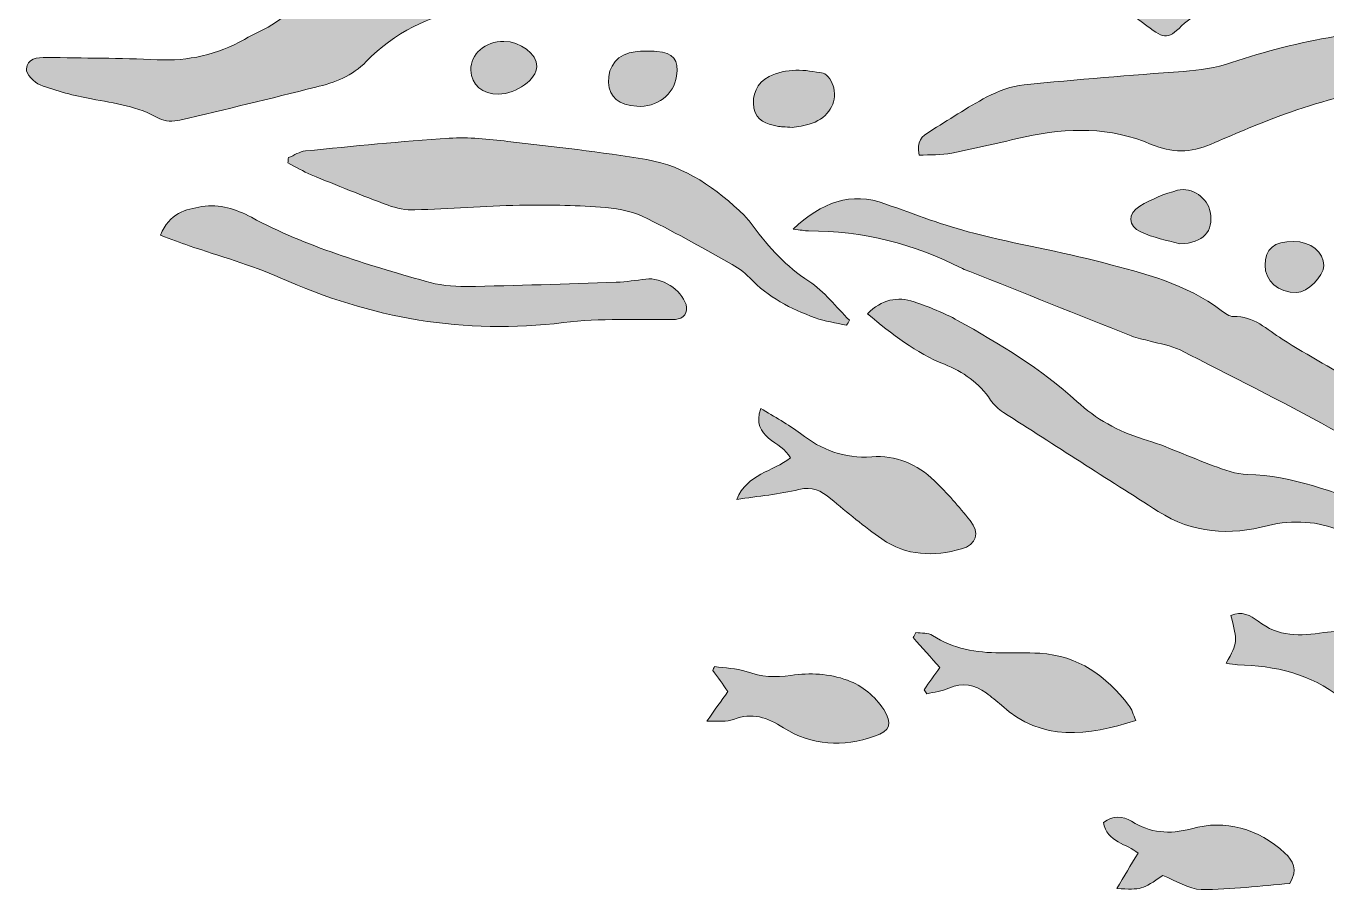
# Model space of a CAD drawing. Header units: centimetres. Extents: x -3.3 to 24.3, y 7.4 to 22.3.
# Drawn here: x 10.55 to 16.11, y 11.31 to 15.01 of the extents above; entities that cross this region are included whole.
import ezdxf

# ---------------------------------------------------------------- set-up
doc = ezdxf.new("R2010")
doc.units = ezdxf.units.CM
doc.header["$MEASUREMENT"] = 0
doc.layers.add('Layer 1', color=7, linetype='Continuous', lineweight=0)

# ---------------------------------------------------------------- blocks, each defined once
blk = doc.blocks.new('Block_0')
at = {"layer": 'Layer 1', "true_color": 0x000000, "transparency": 33554687}
h = blk.add_hatch(color=18, dxfattribs=at)
h.dxf.hatch_style = 2
edge = h.paths.add_edge_path()
edge.add_spline(control_points=[(14.5371, 15.486), (14.5325, 15.4877), (14.5285, 15.4898), (14.5242, 15.4905), (14.5226, 15.4907), (14.5205, 15.4877), (14.5186, 15.4862), (14.5218, 15.4838), (14.5248, 15.4797), (14.5282, 15.4794), (14.5309, 15.4792), (14.534, 15.4835), (14.5371, 15.486)], knot_values=[0, 0, 0, 0, 1, 1, 1, 2, 2, 2, 3, 3, 3, 4, 4, 4, 4], degree=3, periodic=0)
edge = h.paths.add_edge_path()
edge.add_spline(control_points=[(15.5464, 15.0555), (15.5306, 15.0445), (15.5131, 15.0357), (15.4999, 15.0225), (15.4314, 14.954), (15.4168, 14.9507), (15.3386, 15.0111), (15.2107, 15.11), (15.0671, 15.1703), (14.9083, 15.1961), (14.8749, 15.2015), (14.8413, 15.2053), (14.8076, 15.2081), (14.5577, 15.2294), (14.3073, 15.2462), (14.0578, 15.2721), (13.7749, 15.3016), (13.4946, 15.2891), (13.2158, 15.2371), (12.9555, 15.1885), (12.6951, 15.1397), (12.4357, 15.0863), (12.27, 15.0521), (12.1204, 14.9835), (12.0007, 14.8579), (11.9425, 14.7969), (11.8649, 14.7682), (11.7846, 14.7484), (11.5911, 14.7006), (11.3977, 14.6526), (11.2036, 14.6075), (11.1758, 14.6011), (11.1388, 14.6011), (11.1155, 14.6144), (11.0247, 14.6665), (10.925, 14.6801), (10.825, 14.6985), (10.7507, 14.7121), (10.6766, 14.7319), (10.6058, 14.7581), (10.5798, 14.7678), (10.5454, 14.8049), (10.5468, 14.8276), (10.5494, 14.8701), (10.5943, 14.8765), (10.6327, 14.8758), (10.7906, 14.8731), (10.9486, 14.8732), (11.1063, 14.8659), (11.2399, 14.8597), (11.3632, 14.8874), (11.4791, 14.9531), (11.5232, 14.9781), (11.571, 14.9974), (11.6126, 15.0259), (11.8066, 15.1593), (12.0205, 15.2524), (12.2342, 15.3481), (12.3539, 15.4017), (12.466, 15.4754), (12.5751, 15.5494), (12.7463, 15.6656), (12.9293, 15.7474), (13.1357, 15.7697), (13.1876, 15.7753), (13.241, 15.7666), (13.2937, 15.7642), (13.3078, 15.7635), (13.322, 15.7591), (13.3358, 15.7605), (13.5399, 15.7813), (13.7365, 15.7185), (13.9376, 15.7031), (14.1386, 15.6877), (14.3373, 15.6368), (14.5356, 15.5948), (14.5971, 15.5818), (14.6539, 15.5469), (14.713, 15.5223), (14.817, 15.4791), (14.9199, 15.4332), (15.0253, 15.3939), (15.2093, 15.3252), (15.4099, 15.1976), (15.5464, 15.0555)], knot_values=[0, 0, 0, 0, 1, 1, 1, 2, 2, 2, 3, 3, 3, 4, 4, 4, 5, 5, 5, 6, 6, 6, 7, 7, 7, 8, 8, 8, 9, 9, 9, 10, 10, 10, 11, 11, 11, 12, 12, 12, 13, 13, 13, 14, 14, 14, 15, 15, 15, 16, 16, 16, 17, 17, 17, 18, 18, 18, 19, 19, 19, 20, 20, 20, 21, 21, 21, 22, 22, 22, 23, 23, 23, 24, 24, 24, 25, 25, 25, 26, 26, 26, 27, 27, 27, 28, 28, 28, 28], degree=3, periodic=0)
h = blk.add_hatch(color=18, dxfattribs=at)
h.dxf.hatch_style = 2
edge = h.paths.add_edge_path()
edge.add_spline(control_points=[(14.3646, 14.4574), (14.3538, 14.5183), (14.378, 14.5396), (14.4086, 14.5581), (14.4906, 14.6077), (14.57, 14.662), (14.6545, 14.7066), (14.7034, 14.7324), (14.7593, 14.7532), (14.8137, 14.7587), (15.0406, 14.7817), (15.2681, 14.7993), (15.4956, 14.8161), (15.5658, 14.8213), (15.6318, 14.8307), (15.7006, 14.8538), (15.8443, 14.9019), (15.9929, 14.9405), (16.1424, 14.9648), (16.2195, 14.9773), (16.3045, 14.9574), (16.3833, 14.9403), (16.4801, 14.9193), (16.5742, 14.8985), (16.6752, 14.9106), (16.7325, 14.9175), (16.7933, 14.9073), (16.8507, 14.8959), (16.878, 14.8904), (16.9082, 14.8692), (16.9245, 14.8462), (16.9646, 14.7898), (16.9451, 14.7422), (16.877, 14.7269), (16.8452, 14.7198), (16.8092, 14.7197), (16.7772, 14.7266), (16.4728, 14.792), (16.184, 14.7277), (15.9003, 14.623), (15.8025, 14.5869), (15.707, 14.5448), (15.6111, 14.504), (15.5262, 14.4678), (15.4443, 14.4667), (15.3578, 14.5039), (15.1827, 14.5792), (15.0011, 14.5761), (14.8183, 14.536), (14.7137, 14.513), (14.6098, 14.4869), (14.5048, 14.4666), (14.4595, 14.4578), (14.4122, 14.4602), (14.3646, 14.4574)], knot_values=[0, 0, 0, 0, 1, 1, 1, 2, 2, 2, 3, 3, 3, 4, 4, 4, 5, 5, 5, 6, 6, 6, 7, 7, 7, 8, 8, 8, 9, 9, 9, 10, 10, 10, 11, 11, 11, 12, 12, 12, 13, 13, 13, 14, 14, 14, 15, 15, 15, 16, 16, 16, 17, 17, 17, 18, 18, 18, 18], degree=3, periodic=0)
h = blk.add_hatch(color=18, dxfattribs=at)
h.dxf.hatch_style = 2
edge = h.paths.add_edge_path()
edge.add_spline(control_points=[(12.5663, 14.719), (12.4967, 14.7178), (12.4496, 14.7586), (12.4477, 14.8215), (12.4456, 14.89), (12.5085, 14.9447), (12.5894, 14.9446), (12.6591, 14.9446), (12.7306, 14.89), (12.73, 14.8374), (12.7292, 14.7821), (12.6439, 14.7203), (12.5663, 14.719)], knot_values=[0, 0, 0, 0, 1, 1, 1, 2, 2, 2, 3, 3, 3, 4, 4, 4, 4], degree=3, periodic=0)
h = blk.add_hatch(color=18, dxfattribs=at)
h.dxf.hatch_style = 2
edge = h.paths.add_edge_path()
edge.add_spline(control_points=[(13.1576, 14.6667), (13.0794, 14.6714), (13.0399, 14.7047), (13.0367, 14.7685), (13.0331, 14.8396), (13.0766, 14.8915), (13.1504, 14.9002), (13.181, 14.9038), (13.2123, 14.9036), (13.2431, 14.9016), (13.3126, 14.897), (13.3379, 14.8645), (13.3279, 14.7962), (13.3162, 14.7159), (13.2444, 14.6614), (13.1576, 14.6667)], knot_values=[0, 0, 0, 0, 1, 1, 1, 2, 2, 2, 3, 3, 3, 4, 4, 4, 5, 5, 5, 5], degree=3, periodic=0)
h = blk.add_hatch(color=18, dxfattribs=at)
h.dxf.hatch_style = 2
edge = h.paths.add_edge_path()
edge.add_spline(control_points=[(13.8233, 14.576), (13.791, 14.5788), (13.7739, 14.5787), (13.7573, 14.5819), (13.7115, 14.5906), (13.669, 14.6039), (13.6586, 14.659), (13.6483, 14.7143), (13.6712, 14.7686), (13.7229, 14.7941), (13.7973, 14.8309), (13.8773, 14.8239), (13.9545, 14.808), (13.9737, 14.8041), (13.9948, 14.7694), (14.0001, 14.7455), (14.0146, 14.6799), (13.9767, 14.6202), (13.9069, 14.5941), (13.876, 14.5826), (13.8417, 14.5798), (13.8233, 14.576)], knot_values=[0, 0, 0, 0, 1, 1, 1, 2, 2, 2, 3, 3, 3, 4, 4, 4, 5, 5, 5, 6, 6, 6, 7, 7, 7, 7], degree=3, periodic=0)
h = blk.add_hatch(color=18, dxfattribs=at)
h.dxf.hatch_style = 2
edge = h.paths.add_edge_path()
edge.add_spline(control_points=[(11.6679, 14.4471), (11.6921, 14.457), (11.7157, 14.4734), (11.7407, 14.4758), (11.9455, 14.496), (12.1503, 14.5171), (12.3555, 14.5303), (12.4383, 14.5356), (12.5228, 14.5262), (12.6058, 14.5166), (12.8041, 14.4934), (13.003, 14.4716), (13.1999, 14.4387), (13.366, 14.4108), (13.4987, 14.3144), (13.6178, 14.1993), (13.6319, 14.1857), (13.6437, 14.1695), (13.6554, 14.1537), (13.7227, 14.063), (13.7957, 13.9809), (13.8935, 13.9182), (13.9598, 13.8757), (14.0098, 13.8079), (14.0671, 13.7514), (14.0629, 13.7443), (14.0586, 13.7372), (14.0544, 13.73), (14.0094, 13.7405), (13.9629, 13.7465), (13.9198, 13.7622), (13.816, 13.8001), (13.719, 13.8502), (13.6411, 13.9324), (13.6164, 13.9585), (13.5848, 13.9797), (13.5531, 13.9973), (13.4301, 14.0655), (13.3079, 14.1359), (13.1809, 14.1961), (13.1269, 14.2217), (13.0625, 14.2318), (13.0019, 14.2359), (12.8867, 14.2437), (12.7707, 14.246), (12.6552, 14.2434), (12.5062, 14.2402), (12.3574, 14.2282), (12.2084, 14.2238), (12.1703, 14.2226), (12.1298, 14.2302), (12.094, 14.2434), (11.9834, 14.2842), (11.8743, 14.3289), (11.7653, 14.3738), (11.7308, 14.3879), (11.6985, 14.4075), (11.6653, 14.4245), (11.6661, 14.4321), (11.667, 14.4396), (11.6679, 14.4471)], knot_values=[0, 0, 0, 0, 1, 1, 1, 2, 2, 2, 3, 3, 3, 4, 4, 4, 5, 5, 5, 6, 6, 6, 7, 7, 7, 8, 8, 8, 9, 9, 9, 10, 10, 10, 11, 11, 11, 12, 12, 12, 13, 13, 13, 14, 14, 14, 15, 15, 15, 16, 16, 16, 17, 17, 17, 18, 18, 18, 19, 19, 19, 20, 20, 20, 20], degree=3, periodic=0)
h = blk.add_hatch(color=18, dxfattribs=at)
h.dxf.hatch_style = 2
edge = h.paths.add_edge_path()
edge.add_spline(control_points=[(13.8256, 14.1415), (13.9492, 14.2555), (14.071, 14.3043), (14.2227, 14.2488), (14.3469, 14.2034), (14.4715, 14.1569), (14.5992, 14.1237), (14.7817, 14.0762), (14.9689, 14.0465), (15.151, 13.998), (15.3271, 13.951), (15.5069, 13.9083), (15.6566, 13.7935), (15.672, 13.7817), (15.6915, 13.7672), (15.7088, 13.7676), (15.7958, 13.7699), (15.8522, 13.7128), (15.9181, 13.6704), (16.0292, 13.5988), (16.1483, 13.5392), (16.2566, 13.4638), (16.3319, 13.4115), (16.4006, 13.3464), (16.461, 13.2772), (16.5113, 13.2197), (16.5333, 13.1449), (16.5206, 13.0501), (16.4909, 13.064), (16.4668, 13.0724), (16.4458, 13.0857), (16.339, 13.1532), (16.2364, 13.2284), (16.1258, 13.289), (15.9134, 13.4054), (15.6971, 13.515), (15.4809, 13.6244), (15.4419, 13.6442), (15.3959, 13.65), (15.353, 13.6621), (15.3261, 13.6697), (15.2981, 13.6745), (15.2722, 13.6848), (15.0417, 13.776), (14.8116, 13.8683), (14.5814, 13.9602), (14.5709, 13.9644), (14.5598, 13.9672), (14.5499, 13.9724), (14.3434, 14.0798), (14.124, 14.1335), (13.8913, 14.134), (13.8748, 14.134), (13.8583, 14.1376), (13.8256, 14.1415)], knot_values=[0, 0, 0, 0, 1, 1, 1, 2, 2, 2, 3, 3, 3, 4, 4, 4, 5, 5, 5, 6, 6, 6, 7, 7, 7, 8, 8, 8, 9, 9, 9, 10, 10, 10, 11, 11, 11, 12, 12, 12, 13, 13, 13, 14, 14, 14, 15, 15, 15, 16, 16, 16, 17, 17, 17, 18, 18, 18, 18], degree=3, periodic=0)
h = blk.add_hatch(color=18, dxfattribs=at)
h.dxf.hatch_style = 2
edge = h.paths.add_edge_path()
edge.add_spline(control_points=[(15.48, 14.0778), (15.4242, 14.0943), (15.3654, 14.1046), (15.3133, 14.1291), (15.257, 14.1555), (15.2551, 14.2076), (15.3087, 14.2395), (15.3586, 14.2691), (15.4142, 14.293), (15.4703, 14.3074), (15.5319, 14.3233), (15.599, 14.2733), (15.6097, 14.2152), (15.6254, 14.1295), (15.5804, 14.0838), (15.48, 14.0778)], knot_values=[0, 0, 0, 0, 1, 1, 1, 2, 2, 2, 3, 3, 3, 4, 4, 4, 5, 5, 5, 5], degree=3, periodic=0)
h = blk.add_hatch(color=18, dxfattribs=at)
h.dxf.hatch_style = 2
edge = h.paths.add_edge_path()
edge.add_spline(control_points=[(11.1209, 14.115), (11.158, 14.2113), (11.2287, 14.2257), (11.2978, 14.2375), (11.373, 14.2503), (11.4436, 14.2275), (11.5091, 14.1921), (11.744, 14.0653), (11.9987, 13.9922), (12.2528, 13.9183), (12.3086, 13.902), (12.3693, 13.895), (12.4276, 13.8959), (12.6417, 13.8992), (12.8559, 13.907), (13.0699, 13.9144), (13.112, 13.9158), (13.154, 13.9225), (13.1959, 13.9278), (13.2631, 13.9362), (13.3476, 13.8831), (13.3681, 13.8188), (13.3786, 13.7857), (13.3574, 13.7562), (13.3227, 13.7554), (13.1631, 13.7517), (13.0018, 13.7613), (12.8443, 13.7415), (12.4203, 13.6884), (12.0205, 13.76), (11.633, 13.9331), (11.5078, 13.9891), (11.3736, 14.0248), (11.2436, 14.0702), (11.2049, 14.0836), (11.1667, 14.0982), (11.1209, 14.115)], knot_values=[0, 0, 0, 0, 1, 1, 1, 2, 2, 2, 3, 3, 3, 4, 4, 4, 5, 5, 5, 6, 6, 6, 7, 7, 7, 8, 8, 8, 9, 9, 9, 10, 10, 10, 11, 11, 11, 12, 12, 12, 12], degree=3, periodic=0)
h = blk.add_hatch(color=18, dxfattribs=at)
h.dxf.hatch_style = 2
edge = h.paths.add_edge_path()
edge.add_spline(control_points=[(15.9665, 14.0889), (16.0389, 14.0882), (16.0968, 14.0419), (16.0957, 13.9855), (16.0948, 13.9393), (16.0248, 13.8694), (15.98, 13.8698), (15.9002, 13.8707), (15.8443, 13.9189), (15.8443, 13.9867), (15.8443, 14.0574), (15.8828, 14.0896), (15.9665, 14.0889)], knot_values=[0, 0, 0, 0, 1, 1, 1, 2, 2, 2, 3, 3, 3, 4, 4, 4, 4], degree=3, periodic=0)
h = blk.add_hatch(color=18, dxfattribs=at)
h.dxf.hatch_style = 2
edge = h.paths.add_edge_path()
edge.add_spline(control_points=[(14.1442, 13.7789), (14.205, 13.8408), (14.2718, 13.8545), (14.3434, 13.8303), (14.4072, 13.8087), (14.4708, 13.7834), (14.5296, 13.7507), (14.7097, 13.6507), (14.8861, 13.5441), (15.0392, 13.4045), (15.122, 13.329), (15.2141, 13.2757), (15.3226, 13.2435), (15.4249, 13.2132), (15.522, 13.1656), (15.6226, 13.129), (15.6698, 13.1118), (15.7198, 13.0925), (15.7689, 13.0914), (15.9622, 13.0873), (16.1375, 13.0156), (16.3144, 12.9522), (16.4249, 12.9126), (16.4567, 12.8405), (16.4331, 12.7116), (16.3864, 12.7358), (16.3419, 12.7564), (16.2999, 12.7814), (16.212, 12.8336), (16.1221, 12.882), (16.0178, 12.8868), (15.965, 12.8892), (15.9096, 12.887), (15.8589, 12.8736), (15.6926, 12.8298), (15.5351, 12.8396), (15.3876, 12.9337), (15.1665, 13.0746), (14.9454, 13.2156), (14.7251, 13.3576), (14.7042, 13.371), (14.6842, 13.3893), (14.6707, 13.4098), (14.6223, 13.4842), (14.5526, 13.5314), (14.4732, 13.5631), (14.3506, 13.6119), (14.2495, 13.6915), (14.1442, 13.7789)], knot_values=[0, 0, 0, 0, 1, 1, 1, 2, 2, 2, 3, 3, 3, 4, 4, 4, 5, 5, 5, 6, 6, 6, 7, 7, 7, 8, 8, 8, 9, 9, 9, 10, 10, 10, 11, 11, 11, 12, 12, 12, 13, 13, 13, 14, 14, 14, 15, 15, 15, 16, 16, 16, 16], degree=3, periodic=0)
h = blk.add_hatch(color=18, dxfattribs=at)
h.dxf.hatch_style = 2
edge = h.paths.add_edge_path()
edge.add_spline(control_points=[(13.5848, 12.985), (13.6294, 13.0947), (13.7391, 13.1036), (13.8143, 13.1625), (13.7792, 13.2363), (13.6433, 13.2448), (13.6877, 13.3745), (13.7458, 13.3381), (13.8049, 13.3069), (13.8571, 13.2668), (13.9479, 13.197), (14.0448, 13.1587), (14.1621, 13.1674), (14.2652, 13.175), (14.3569, 13.1357), (14.4308, 13.0647), (14.4855, 13.0122), (14.5349, 12.9539), (14.5829, 12.8952), (14.6257, 12.8427), (14.6106, 12.7913), (14.546, 12.7732), (14.4275, 12.7402), (14.31, 12.7423), (14.2055, 12.8159), (14.1297, 12.8693), (14.0577, 12.9284), (13.9867, 12.9883), (13.9457, 13.0228), (13.9084, 13.042), (13.8503, 13.0276), (13.7664, 13.0068), (13.6792, 12.9994), (13.5848, 12.985)], knot_values=[0, 0, 0, 0, 1, 1, 1, 2, 2, 2, 3, 3, 3, 4, 4, 4, 5, 5, 5, 6, 6, 6, 7, 7, 7, 8, 8, 8, 9, 9, 9, 10, 10, 10, 11, 11, 11, 11], degree=3, periodic=0)
h = blk.add_hatch(color=18, dxfattribs=at)
h.dxf.hatch_style = 2
edge = h.paths.add_edge_path()
edge.add_spline(control_points=[(15.6784, 12.2843), (15.7271, 12.3756), (15.7271, 12.3756), (15.698, 12.4879), (15.7427, 12.5102), (15.7845, 12.4878), (15.8143, 12.4646), (15.9013, 12.3968), (15.995, 12.3994), (16.0957, 12.4152), (16.2681, 12.4423), (16.4121, 12.3853), (16.5279, 12.2559), (16.5429, 12.2392), (16.5578, 12.2214), (16.5676, 12.2015), (16.5923, 12.1518), (16.5772, 12.1106), (16.5238, 12.0949), (16.4129, 12.0623), (16.302, 12.0516), (16.1973, 12.118), (16.1878, 12.124), (16.1771, 12.1285), (16.1684, 12.1355), (16.0394, 12.2401), (15.8875, 12.2732), (15.7262, 12.2777), (15.7129, 12.278), (15.6996, 12.2813), (15.6784, 12.2843)], knot_values=[0, 0, 0, 0, 1, 1, 1, 2, 2, 2, 3, 3, 3, 4, 4, 4, 5, 5, 5, 6, 6, 6, 7, 7, 7, 8, 8, 8, 9, 9, 9, 10, 10, 10, 10], degree=3, periodic=0)
h = blk.add_hatch(color=18, dxfattribs=at)
h.dxf.hatch_style = 2
edge = h.paths.add_edge_path()
edge.add_spline(control_points=[(14.3861, 12.1708), (14.4084, 12.2024), (14.4307, 12.2339), (14.4532, 12.2658), (14.4151, 12.3088), (14.3775, 12.3512), (14.3399, 12.3937), (14.3438, 12.4012), (14.3477, 12.4087), (14.3515, 12.4162), (14.3752, 12.4122), (14.4037, 12.4153), (14.4219, 12.4031), (14.5106, 12.344), (14.6092, 12.3294), (14.7121, 12.3289), (14.7685, 12.3287), (14.825, 12.3301), (14.8811, 12.3267), (15.0452, 12.3168), (15.1657, 12.23), (15.262, 12.1041), (15.2749, 12.0872), (15.2804, 12.0647), (15.2918, 12.0392), (15.0857, 11.974), (14.8914, 11.9464), (14.7171, 12.1044), (14.6963, 12.1233), (14.6738, 12.1405), (14.6511, 12.157), (14.6022, 12.1927), (14.551, 12.2036), (14.4925, 12.1776), (14.463, 12.1644), (14.4291, 12.1611), (14.3972, 12.1534), (14.3935, 12.1592), (14.3898, 12.165), (14.3861, 12.1708)], knot_values=[0, 0, 0, 0, 1, 1, 1, 2, 2, 2, 3, 3, 3, 4, 4, 4, 5, 5, 5, 6, 6, 6, 7, 7, 7, 8, 8, 8, 9, 9, 9, 10, 10, 10, 11, 11, 11, 12, 12, 12, 13, 13, 13, 13], degree=3, periodic=0)
h = blk.add_hatch(color=18, dxfattribs=at)
h.dxf.hatch_style = 2
edge = h.paths.add_edge_path()
edge.add_spline(control_points=[(13.5473, 12.1636), (13.5242, 12.1957), (13.5035, 12.2246), (13.4827, 12.2534), (13.485, 12.2588), (13.4874, 12.2643), (13.4897, 12.2697), (13.5352, 12.2632), (13.5833, 12.2638), (13.6257, 12.2487), (13.6892, 12.2262), (13.7515, 12.2222), (13.8167, 12.232), (13.8986, 12.2444), (13.9795, 12.2402), (14.0581, 12.2116), (14.124, 12.1875), (14.175, 12.1441), (14.2133, 12.0865), (14.2521, 12.0279), (14.2415, 11.9943), (14.174, 11.9716), (14.0392, 11.9262), (13.9054, 11.9305), (13.7842, 12.0084), (13.7152, 12.0528), (13.6514, 12.0751), (13.5713, 12.0437), (13.5426, 12.0324), (13.507, 12.0387), (13.4567, 12.036), (13.4924, 12.0863), (13.5178, 12.122), (13.5473, 12.1636)], knot_values=[0, 0, 0, 0, 1, 1, 1, 2, 2, 2, 3, 3, 3, 4, 4, 4, 5, 5, 5, 6, 6, 6, 7, 7, 7, 8, 8, 8, 9, 9, 9, 10, 10, 10, 11, 11, 11, 11], degree=3, periodic=0)
h = blk.add_hatch(color=18, dxfattribs=at)
h.dxf.hatch_style = 2
edge = h.paths.add_edge_path()
edge.add_spline(control_points=[(15.4069, 11.3767), (15.3196, 11.3158), (15.3148, 11.3143), (15.2101, 11.3206), (15.2415, 11.3727), (15.2691, 11.4187), (15.3011, 11.4718), (15.2568, 11.5115), (15.1663, 11.517), (15.1533, 11.6033), (15.1941, 11.6341), (15.2347, 11.6315), (15.2734, 11.6081), (15.3546, 11.5589), (15.4328, 11.5499), (15.5295, 11.5766), (15.6755, 11.6169), (15.8141, 11.5773), (15.9288, 11.4723), (15.9646, 11.4395), (15.9863, 11.4026), (15.9498, 11.3419), (15.8285, 11.3327), (15.6999, 11.3156), (15.5715, 11.3165), (15.5171, 11.3169), (15.463, 11.355), (15.4069, 11.3767)], knot_values=[0, 0, 0, 0, 1, 1, 1, 2, 2, 2, 3, 3, 3, 4, 4, 4, 5, 5, 5, 6, 6, 6, 7, 7, 7, 8, 8, 8, 9, 9, 9, 9], degree=3, periodic=0)
at = {"layer": 'Layer 1'}
for points, knots in [([(15.5464, 15.0555), (15.5306, 15.0445), (15.5131, 15.0357), (15.4999, 15.0225), (15.4314, 14.954), (15.4168, 14.9507), (15.3386, 15.0111), (15.2107, 15.11), (15.0671, 15.1703), (14.9083, 15.1961), (14.8749, 15.2015), (14.8413, 15.2053), (14.8076, 15.2081), (14.5577, 15.2294), (14.3073, 15.2462), (14.0578, 15.2721), (13.7749, 15.3016), (13.4946, 15.2891), (13.2158, 15.2371), (12.9555, 15.1885), (12.6951, 15.1397), (12.4357, 15.0863), (12.27, 15.0521), (12.1204, 14.9835), (12.0007, 14.8579), (11.9425, 14.7969), (11.8649, 14.7682), (11.7846, 14.7484), (11.5911, 14.7006), (11.3977, 14.6526), (11.2036, 14.6075), (11.1758, 14.6011), (11.1388, 14.6011), (11.1155, 14.6144), (11.0247, 14.6665), (10.925, 14.6801), (10.825, 14.6985), (10.7507, 14.7121), (10.6766, 14.7319), (10.6058, 14.7581), (10.5798, 14.7678), (10.5454, 14.8049), (10.5468, 14.8276), (10.5494, 14.8701), (10.5943, 14.8765), (10.6327, 14.8758), (10.7906, 14.8731), (10.9486, 14.8732), (11.1063, 14.8659), (11.2399, 14.8597), (11.3632, 14.8874), (11.4791, 14.9531), (11.5232, 14.9781), (11.571, 14.9974), (11.6126, 15.0259), (11.8066, 15.1593), (12.0205, 15.2524), (12.2342, 15.3481), (12.3539, 15.4017), (12.466, 15.4754), (12.5751, 15.5494), (12.7463, 15.6656), (12.9293, 15.7474), (13.1357, 15.7697), (13.1876, 15.7753), (13.241, 15.7666), (13.2937, 15.7642), (13.3078, 15.7635), (13.322, 15.7591), (13.3358, 15.7605), (13.5399, 15.7813), (13.7365, 15.7185), (13.9376, 15.7031), (14.1386, 15.6877), (14.3373, 15.6368), (14.5356, 15.5948), (14.5971, 15.5818), (14.6539, 15.5469), (14.713, 15.5223), (14.817, 15.4791), (14.9199, 15.4332), (15.0253, 15.3939), (15.2093, 15.3252), (15.4099, 15.1976), (15.5464, 15.0555)], [0, 0, 0, 0, 1, 1, 1, 2, 2, 2, 3, 3, 3, 4, 4, 4, 5, 5, 5, 6, 6, 6, 7, 7, 7, 8, 8, 8, 9, 9, 9, 10, 10, 10, 11, 11, 11, 12, 12, 12, 13, 13, 13, 14, 14, 14, 15, 15, 15, 16, 16, 16, 17, 17, 17, 18, 18, 18, 19, 19, 19, 20, 20, 20, 21, 21, 21, 22, 22, 22, 23, 23, 23, 24, 24, 24, 25, 25, 25, 26, 26, 26, 27, 27, 27, 28, 28, 28, 28]), ([(14.3646, 14.4574), (14.3538, 14.5183), (14.378, 14.5396), (14.4086, 14.5581), (14.4906, 14.6077), (14.57, 14.662), (14.6545, 14.7066), (14.7034, 14.7324), (14.7593, 14.7532), (14.8137, 14.7587), (15.0406, 14.7817), (15.2681, 14.7993), (15.4956, 14.8161), (15.5658, 14.8213), (15.6318, 14.8307), (15.7006, 14.8538), (15.8443, 14.9019), (15.9929, 14.9405), (16.1424, 14.9648), (16.2195, 14.9773), (16.3045, 14.9574), (16.3833, 14.9403), (16.4801, 14.9193), (16.5742, 14.8985), (16.6752, 14.9106), (16.7325, 14.9175), (16.7933, 14.9073), (16.8507, 14.8959), (16.878, 14.8904), (16.9082, 14.8692), (16.9245, 14.8462), (16.9646, 14.7898), (16.9451, 14.7422), (16.877, 14.7269), (16.8452, 14.7198), (16.8092, 14.7197), (16.7772, 14.7266), (16.4728, 14.792), (16.184, 14.7277), (15.9003, 14.623), (15.8025, 14.5869), (15.707, 14.5448), (15.6111, 14.504), (15.5262, 14.4678), (15.4443, 14.4667), (15.3578, 14.5039), (15.1827, 14.5792), (15.0011, 14.5761), (14.8183, 14.536), (14.7137, 14.513), (14.6098, 14.4869), (14.5048, 14.4666), (14.4595, 14.4578), (14.4122, 14.4602), (14.3646, 14.4574)], [0, 0, 0, 0, 1, 1, 1, 2, 2, 2, 3, 3, 3, 4, 4, 4, 5, 5, 5, 6, 6, 6, 7, 7, 7, 8, 8, 8, 9, 9, 9, 10, 10, 10, 11, 11, 11, 12, 12, 12, 13, 13, 13, 14, 14, 14, 15, 15, 15, 16, 16, 16, 17, 17, 17, 18, 18, 18, 18]), ([(12.5663, 14.719), (12.4967, 14.7178), (12.4496, 14.7586), (12.4477, 14.8215), (12.4456, 14.89), (12.5085, 14.9447), (12.5894, 14.9446), (12.6591, 14.9446), (12.7306, 14.89), (12.73, 14.8374), (12.7292, 14.7821), (12.6439, 14.7203), (12.5663, 14.719)], [0, 0, 0, 0, 1, 1, 1, 2, 2, 2, 3, 3, 3, 4, 4, 4, 4]), ([(13.1576, 14.6667), (13.0794, 14.6714), (13.0399, 14.7047), (13.0367, 14.7685), (13.0331, 14.8396), (13.0766, 14.8915), (13.1504, 14.9002), (13.181, 14.9038), (13.2123, 14.9036), (13.2431, 14.9016), (13.3126, 14.897), (13.3379, 14.8645), (13.3279, 14.7962), (13.3162, 14.7159), (13.2444, 14.6614), (13.1576, 14.6667)], [0, 0, 0, 0, 1, 1, 1, 2, 2, 2, 3, 3, 3, 4, 4, 4, 5, 5, 5, 5]), ([(13.8233, 14.576), (13.791, 14.5788), (13.7739, 14.5787), (13.7573, 14.5819), (13.7115, 14.5906), (13.669, 14.6039), (13.6586, 14.659), (13.6483, 14.7143), (13.6712, 14.7686), (13.7229, 14.7941), (13.7973, 14.8309), (13.8773, 14.8239), (13.9545, 14.808), (13.9737, 14.8041), (13.9948, 14.7694), (14.0001, 14.7455), (14.0146, 14.6799), (13.9767, 14.6202), (13.9069, 14.5941), (13.876, 14.5826), (13.8417, 14.5798), (13.8233, 14.576)], [0, 0, 0, 0, 1, 1, 1, 2, 2, 2, 3, 3, 3, 4, 4, 4, 5, 5, 5, 6, 6, 6, 7, 7, 7, 7]), ([(11.6679, 14.4471), (11.6921, 14.457), (11.7157, 14.4734), (11.7407, 14.4758), (11.9455, 14.496), (12.1503, 14.5171), (12.3555, 14.5303), (12.4383, 14.5356), (12.5228, 14.5262), (12.6058, 14.5166), (12.8041, 14.4934), (13.003, 14.4716), (13.1999, 14.4387), (13.366, 14.4108), (13.4987, 14.3144), (13.6178, 14.1993), (13.6319, 14.1857), (13.6437, 14.1695), (13.6554, 14.1537), (13.7227, 14.063), (13.7957, 13.9809), (13.8935, 13.9182), (13.9598, 13.8757), (14.0098, 13.8079), (14.0671, 13.7514), (14.0629, 13.7443), (14.0586, 13.7372), (14.0544, 13.73), (14.0094, 13.7405), (13.9629, 13.7465), (13.9198, 13.7622), (13.816, 13.8001), (13.719, 13.8502), (13.6411, 13.9324), (13.6164, 13.9585), (13.5848, 13.9797), (13.5531, 13.9973), (13.4301, 14.0655), (13.3079, 14.1359), (13.1809, 14.1961), (13.1269, 14.2217), (13.0625, 14.2318), (13.0019, 14.2359), (12.8867, 14.2437), (12.7707, 14.246), (12.6552, 14.2434), (12.5062, 14.2402), (12.3574, 14.2282), (12.2084, 14.2238), (12.1703, 14.2226), (12.1298, 14.2302), (12.094, 14.2434), (11.9834, 14.2842), (11.8743, 14.3289), (11.7653, 14.3738), (11.7308, 14.3879), (11.6985, 14.4075), (11.6653, 14.4245), (11.6661, 14.4321), (11.667, 14.4396), (11.6679, 14.4471)], [0, 0, 0, 0, 1, 1, 1, 2, 2, 2, 3, 3, 3, 4, 4, 4, 5, 5, 5, 6, 6, 6, 7, 7, 7, 8, 8, 8, 9, 9, 9, 10, 10, 10, 11, 11, 11, 12, 12, 12, 13, 13, 13, 14, 14, 14, 15, 15, 15, 16, 16, 16, 17, 17, 17, 18, 18, 18, 19, 19, 19, 20, 20, 20, 20]), ([(13.8256, 14.1415), (13.9492, 14.2555), (14.071, 14.3043), (14.2227, 14.2488), (14.3469, 14.2034), (14.4715, 14.1569), (14.5992, 14.1237), (14.7817, 14.0762), (14.9689, 14.0465), (15.151, 13.998), (15.3271, 13.951), (15.5069, 13.9083), (15.6566, 13.7935), (15.672, 13.7817), (15.6915, 13.7672), (15.7088, 13.7676), (15.7958, 13.7699), (15.8522, 13.7128), (15.9181, 13.6704), (16.0292, 13.5988), (16.1483, 13.5392), (16.2566, 13.4638), (16.3319, 13.4115), (16.4006, 13.3464), (16.461, 13.2772), (16.5113, 13.2197), (16.5333, 13.1449), (16.5206, 13.0501), (16.4909, 13.064), (16.4668, 13.0724), (16.4458, 13.0857), (16.339, 13.1532), (16.2364, 13.2284), (16.1258, 13.289), (15.9134, 13.4054), (15.6971, 13.515), (15.4809, 13.6244), (15.4419, 13.6442), (15.3959, 13.65), (15.353, 13.6621), (15.3261, 13.6697), (15.2981, 13.6745), (15.2722, 13.6848), (15.0417, 13.776), (14.8116, 13.8683), (14.5814, 13.9602), (14.5709, 13.9644), (14.5598, 13.9672), (14.5499, 13.9724), (14.3434, 14.0798), (14.124, 14.1335), (13.8913, 14.134), (13.8748, 14.134), (13.8583, 14.1376), (13.8256, 14.1415)], [0, 0, 0, 0, 1, 1, 1, 2, 2, 2, 3, 3, 3, 4, 4, 4, 5, 5, 5, 6, 6, 6, 7, 7, 7, 8, 8, 8, 9, 9, 9, 10, 10, 10, 11, 11, 11, 12, 12, 12, 13, 13, 13, 14, 14, 14, 15, 15, 15, 16, 16, 16, 17, 17, 17, 18, 18, 18, 18]), ([(15.48, 14.0778), (15.4242, 14.0943), (15.3654, 14.1046), (15.3133, 14.1291), (15.257, 14.1555), (15.2551, 14.2076), (15.3087, 14.2395), (15.3586, 14.2691), (15.4142, 14.293), (15.4703, 14.3074), (15.5319, 14.3233), (15.599, 14.2733), (15.6097, 14.2152), (15.6254, 14.1295), (15.5804, 14.0838), (15.48, 14.0778)], [0, 0, 0, 0, 1, 1, 1, 2, 2, 2, 3, 3, 3, 4, 4, 4, 5, 5, 5, 5]), ([(11.1209, 14.115), (11.158, 14.2113), (11.2287, 14.2257), (11.2978, 14.2375), (11.373, 14.2503), (11.4436, 14.2275), (11.5091, 14.1921), (11.744, 14.0653), (11.9987, 13.9922), (12.2528, 13.9183), (12.3086, 13.902), (12.3693, 13.895), (12.4276, 13.8959), (12.6417, 13.8992), (12.8559, 13.907), (13.0699, 13.9144), (13.112, 13.9158), (13.154, 13.9225), (13.1959, 13.9278), (13.2631, 13.9362), (13.3476, 13.8831), (13.3681, 13.8188), (13.3786, 13.7857), (13.3574, 13.7562), (13.3227, 13.7554), (13.1631, 13.7517), (13.0018, 13.7613), (12.8443, 13.7415), (12.4203, 13.6884), (12.0205, 13.76), (11.633, 13.9331), (11.5078, 13.9891), (11.3736, 14.0248), (11.2436, 14.0702), (11.2049, 14.0836), (11.1667, 14.0982), (11.1209, 14.115)], [0, 0, 0, 0, 1, 1, 1, 2, 2, 2, 3, 3, 3, 4, 4, 4, 5, 5, 5, 6, 6, 6, 7, 7, 7, 8, 8, 8, 9, 9, 9, 10, 10, 10, 11, 11, 11, 12, 12, 12, 12]), ([(15.9665, 14.0889), (16.0389, 14.0882), (16.0968, 14.0419), (16.0957, 13.9855), (16.0948, 13.9393), (16.0248, 13.8694), (15.98, 13.8698), (15.9002, 13.8707), (15.8443, 13.9189), (15.8443, 13.9867), (15.8443, 14.0574), (15.8828, 14.0896), (15.9665, 14.0889)], [0, 0, 0, 0, 1, 1, 1, 2, 2, 2, 3, 3, 3, 4, 4, 4, 4]), ([(14.1442, 13.7789), (14.205, 13.8408), (14.2718, 13.8545), (14.3434, 13.8303), (14.4072, 13.8087), (14.4708, 13.7834), (14.5296, 13.7507), (14.7097, 13.6507), (14.8861, 13.5441), (15.0392, 13.4045), (15.122, 13.329), (15.2141, 13.2757), (15.3226, 13.2435), (15.4249, 13.2132), (15.522, 13.1656), (15.6226, 13.129), (15.6698, 13.1118), (15.7198, 13.0925), (15.7689, 13.0914), (15.9622, 13.0873), (16.1375, 13.0156), (16.3144, 12.9522), (16.4249, 12.9126), (16.4567, 12.8405), (16.4331, 12.7116), (16.3864, 12.7358), (16.3419, 12.7564), (16.2999, 12.7814), (16.212, 12.8336), (16.1221, 12.882), (16.0178, 12.8868), (15.965, 12.8892), (15.9096, 12.887), (15.8589, 12.8736), (15.6926, 12.8298), (15.5351, 12.8396), (15.3876, 12.9337), (15.1665, 13.0746), (14.9454, 13.2156), (14.7251, 13.3576), (14.7042, 13.371), (14.6842, 13.3893), (14.6707, 13.4098), (14.6223, 13.4842), (14.5526, 13.5314), (14.4732, 13.5631), (14.3506, 13.6119), (14.2495, 13.6915), (14.1442, 13.7789)], [0, 0, 0, 0, 1, 1, 1, 2, 2, 2, 3, 3, 3, 4, 4, 4, 5, 5, 5, 6, 6, 6, 7, 7, 7, 8, 8, 8, 9, 9, 9, 10, 10, 10, 11, 11, 11, 12, 12, 12, 13, 13, 13, 14, 14, 14, 15, 15, 15, 16, 16, 16, 16]), ([(13.5848, 12.985), (13.6294, 13.0947), (13.7391, 13.1036), (13.8143, 13.1625), (13.7792, 13.2363), (13.6433, 13.2448), (13.6877, 13.3745), (13.7458, 13.3381), (13.8049, 13.3069), (13.8571, 13.2668), (13.9479, 13.197), (14.0448, 13.1587), (14.1621, 13.1674), (14.2652, 13.175), (14.3569, 13.1357), (14.4308, 13.0647), (14.4855, 13.0122), (14.5349, 12.9539), (14.5829, 12.8952), (14.6257, 12.8427), (14.6106, 12.7913), (14.546, 12.7732), (14.4275, 12.7402), (14.31, 12.7423), (14.2055, 12.8159), (14.1297, 12.8693), (14.0577, 12.9284), (13.9867, 12.9883), (13.9457, 13.0228), (13.9084, 13.042), (13.8503, 13.0276), (13.7664, 13.0068), (13.6792, 12.9994), (13.5848, 12.985)], [0, 0, 0, 0, 1, 1, 1, 2, 2, 2, 3, 3, 3, 4, 4, 4, 5, 5, 5, 6, 6, 6, 7, 7, 7, 8, 8, 8, 9, 9, 9, 10, 10, 10, 11, 11, 11, 11]), ([(15.6784, 12.2843), (15.7271, 12.3756), (15.7271, 12.3756), (15.698, 12.4879), (15.7427, 12.5102), (15.7845, 12.4878), (15.8143, 12.4646), (15.9013, 12.3968), (15.995, 12.3994), (16.0957, 12.4152), (16.2681, 12.4423), (16.4121, 12.3853), (16.5279, 12.2559), (16.5429, 12.2392), (16.5578, 12.2214), (16.5676, 12.2015), (16.5923, 12.1518), (16.5772, 12.1106), (16.5238, 12.0949), (16.4129, 12.0623), (16.302, 12.0516), (16.1973, 12.118), (16.1878, 12.124), (16.1771, 12.1285), (16.1684, 12.1355), (16.0394, 12.2401), (15.8875, 12.2732), (15.7262, 12.2777), (15.7129, 12.278), (15.6996, 12.2813), (15.6784, 12.2843)], [0, 0, 0, 0, 1, 1, 1, 2, 2, 2, 3, 3, 3, 4, 4, 4, 5, 5, 5, 6, 6, 6, 7, 7, 7, 8, 8, 8, 9, 9, 9, 10, 10, 10, 10]), ([(14.3861, 12.1708), (14.4084, 12.2024), (14.4307, 12.2339), (14.4532, 12.2658), (14.4151, 12.3088), (14.3775, 12.3512), (14.3399, 12.3937), (14.3438, 12.4012), (14.3477, 12.4087), (14.3515, 12.4162), (14.3752, 12.4122), (14.4037, 12.4153), (14.4219, 12.4031), (14.5106, 12.344), (14.6092, 12.3294), (14.7121, 12.3289), (14.7685, 12.3287), (14.825, 12.3301), (14.8811, 12.3267), (15.0452, 12.3168), (15.1657, 12.23), (15.262, 12.1041), (15.2749, 12.0872), (15.2804, 12.0647), (15.2918, 12.0392), (15.0857, 11.974), (14.8914, 11.9464), (14.7171, 12.1044), (14.6963, 12.1233), (14.6738, 12.1405), (14.6511, 12.157), (14.6022, 12.1927), (14.551, 12.2036), (14.4925, 12.1776), (14.463, 12.1644), (14.4291, 12.1611), (14.3972, 12.1534), (14.3935, 12.1592), (14.3898, 12.165), (14.3861, 12.1708)], [0, 0, 0, 0, 1, 1, 1, 2, 2, 2, 3, 3, 3, 4, 4, 4, 5, 5, 5, 6, 6, 6, 7, 7, 7, 8, 8, 8, 9, 9, 9, 10, 10, 10, 11, 11, 11, 12, 12, 12, 13, 13, 13, 13]), ([(13.5473, 12.1636), (13.5242, 12.1957), (13.5035, 12.2246), (13.4827, 12.2534), (13.485, 12.2588), (13.4874, 12.2643), (13.4897, 12.2697), (13.5352, 12.2632), (13.5833, 12.2638), (13.6257, 12.2487), (13.6892, 12.2262), (13.7515, 12.2222), (13.8167, 12.232), (13.8986, 12.2444), (13.9795, 12.2402), (14.0581, 12.2116), (14.124, 12.1875), (14.175, 12.1441), (14.2133, 12.0865), (14.2521, 12.0279), (14.2415, 11.9943), (14.174, 11.9716), (14.0392, 11.9262), (13.9054, 11.9305), (13.7842, 12.0084), (13.7152, 12.0528), (13.6514, 12.0751), (13.5713, 12.0437), (13.5426, 12.0324), (13.507, 12.0387), (13.4567, 12.036), (13.4924, 12.0863), (13.5178, 12.122), (13.5473, 12.1636)], [0, 0, 0, 0, 1, 1, 1, 2, 2, 2, 3, 3, 3, 4, 4, 4, 5, 5, 5, 6, 6, 6, 7, 7, 7, 8, 8, 8, 9, 9, 9, 10, 10, 10, 11, 11, 11, 11]), ([(15.4069, 11.3767), (15.3196, 11.3158), (15.3148, 11.3143), (15.2101, 11.3206), (15.2415, 11.3727), (15.2691, 11.4187), (15.3011, 11.4718), (15.2568, 11.5115), (15.1663, 11.517), (15.1533, 11.6033), (15.1941, 11.6341), (15.2347, 11.6315), (15.2734, 11.6081), (15.3546, 11.5589), (15.4328, 11.5499), (15.5295, 11.5766), (15.6755, 11.6169), (15.8141, 11.5773), (15.9288, 11.4723), (15.9646, 11.4395), (15.9863, 11.4026), (15.9498, 11.3419), (15.8285, 11.3327), (15.6999, 11.3156), (15.5715, 11.3165), (15.5171, 11.3169), (15.463, 11.355), (15.4069, 11.3767)], [0, 0, 0, 0, 1, 1, 1, 2, 2, 2, 3, 3, 3, 4, 4, 4, 5, 5, 5, 6, 6, 6, 7, 7, 7, 8, 8, 8, 9, 9, 9, 9])]:
    blk.add_open_spline(points, degree=3, knots=knots, dxfattribs=at)

msp = doc.modelspace()

# ---------------------------------------------------------------- block references
at = {"layer": 'Layer 1'}
msp.add_blockref('Block_0', (0, 0), dxfattribs=at)

doc.saveas('drawing.dxf')
